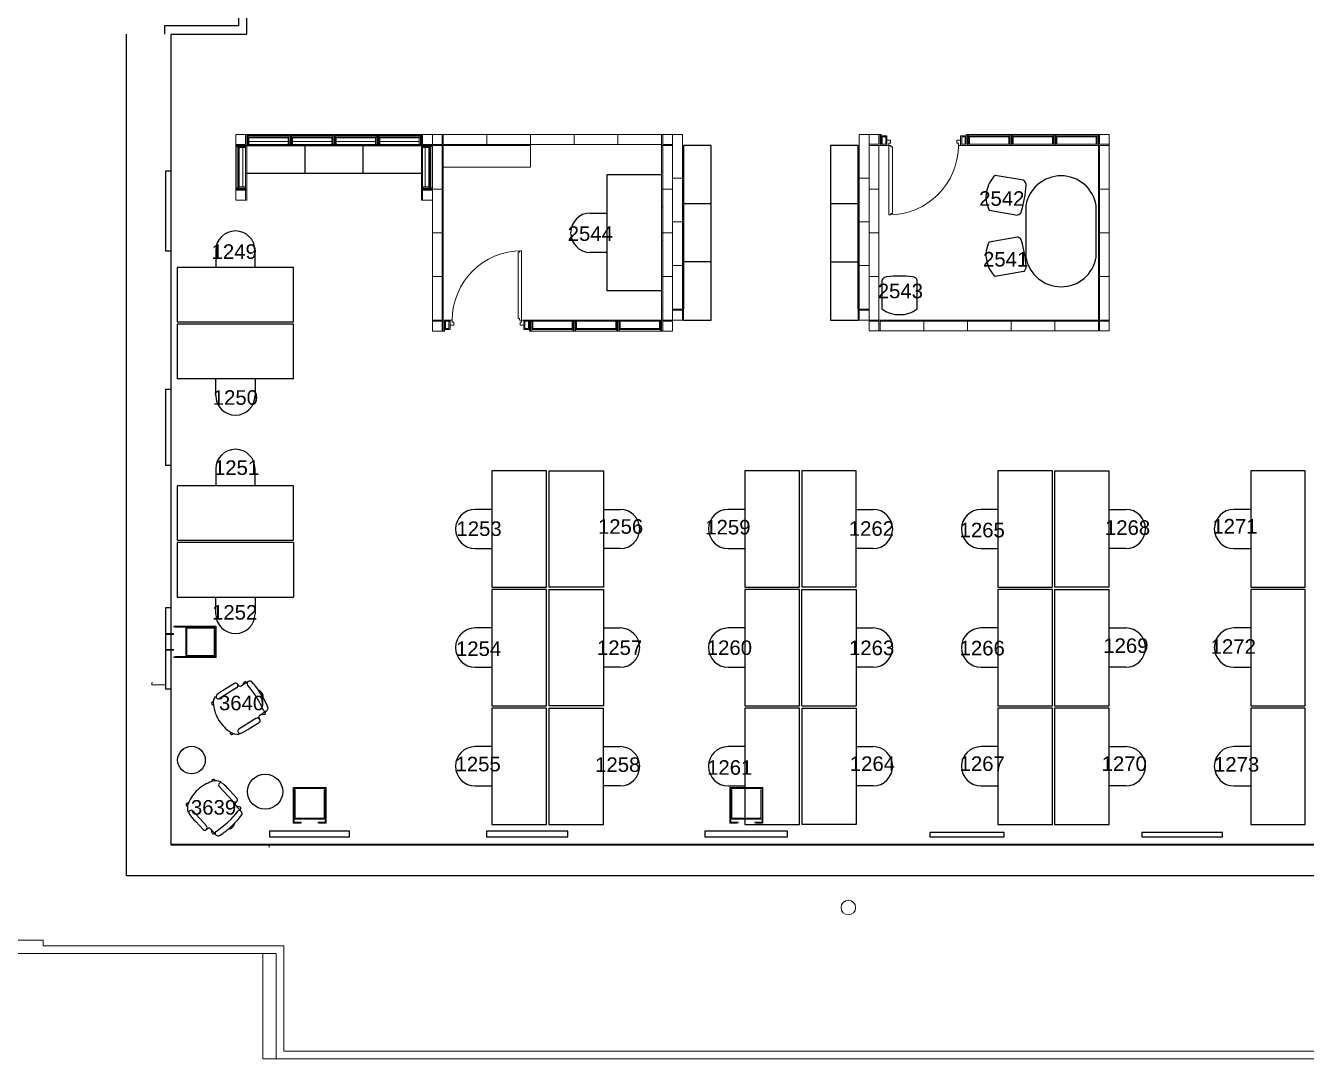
# Model space of a CAD drawing. Header units: millimetres. Extents: x -87 to 119687, y -2887 to 43508.
# Drawn here: x 17862 to 35458, y 283 to 14555 of the extents above; entities that cross this region are included whole.
import ezdxf

# ---------------------------------------------------------------- set-up
doc = ezdxf.new("R2010")
doc.units = ezdxf.units.MM
for name, color, linetype in [('@_line-plan-doors', 7, 'Continuous'), ('@_line-plan-furniture', 7, 'Continuous'), ('@_line-plan-panels', 7, 'Continuous'), ('@_line-plan-walls', 7, 'Continuous'), ('@_text-object-seat', 7, 'Continuous')]:
    doc.layers.add(name, color=color, linetype=linetype)
doc.styles.get("Standard").update_dxf_attribs({"font": 'arial.ttf'})

# ---------------------------------------------------------------- blocks, each defined once
blk = doc.blocks.new('@_floor_10')
at = {"layer": '@_line-plan-doors', "lineweight": 13}
for p, q in [((29743, 12980), (29693, 12980)), ((29693, 12910), (29751, 12910)), ((29723, 12938), (29723, 11956)), ((29723, 12938), (29743, 12938)), ((29743, 12938), (29743, 12980)), ((29751, 12890), (29751, 12910)), ((29773, 12890), (29751, 12890)), ((29773, 11976), (29773, 12890)), ((30707, 12980), (30657, 12980)), ((30657, 12980), (30657, 12938)), ((30657, 12938), (30677, 12938)), ((30677, 12938), (30677, 12910)), ((30677, 12910), (30707, 12910)), ((29751, 11976), (29773, 11976)), ((29751, 11956), (29751, 11976)), ((29723, 11956), (29751, 11956)), ((24649, 11443), (24627, 11443)), ((24627, 11443), (24627, 10529)), ((24649, 11463), (24649, 11443)), ((24677, 11463), (24649, 11463)), ((24677, 11463), (24677, 10481)), ((23723, 10509), (23693, 10509)), ((23693, 10439), (23743, 10439)), ((23723, 10481), (23723, 10509)), ((23743, 10481), (23723, 10481)), ((23743, 10439), (23743, 10481)), ((24627, 10529), (24649, 10529)), ((24649, 10529), (24649, 10509)), ((24649, 10509), (24707, 10509)), ((24677, 10481), (24657, 10481)), ((24657, 10481), (24657, 10439)), ((24657, 10439), (24707, 10439))]:
    blk.add_line(p, q, dxfattribs=at)
for centre, start, end in [((29723, 12910), 270, 0), ((24677, 10509), 90, 180)]:
    blk.add_arc(centre, 954, start, end, dxfattribs=at)
at = {"layer": '@_line-plan-furniture'}
for p, q in [((23300, 12909), (20900, 12909)), ((21700, 12909), (21700, 12529)), ((22500, 12529), (22500, 12909)), ((26900, 12909), (26900, 10659)), ((27280, 12909), (26900, 12909)), ((27280, 10509), (27280, 12909)), ((28920, 12909), (28920, 10509)), ((29300, 12909), (28920, 12909)), ((29300, 10659), (29300, 12909)), ((20900, 12529), (23300, 12529)), ((25850, 12509), (26600, 12509)), ((25850, 10909), (25850, 12509)), ((31571, 12430), (31184, 12498)), ((25620, 11979), (25850, 11979)), ((26900, 12109), (27280, 12109)), ((28920, 12109), (29300, 12109)), ((31100, 12021), (31488, 11953)), ((31605, 12085), (31605, 11373)), ((32571, 11373), (32571, 12085)), ((31100, 11586), (31488, 11654)), ((20474, 11464), (20474, 11234)), ((21014, 11234), (21014, 11464)), ((25850, 11439), (25620, 11439)), ((27280, 11309), (26900, 11309)), ((28920, 11309), (29300, 11309)), ((21544, 11234), (19944, 11234)), ((19944, 11234), (19944, 10484)), ((21544, 10484), (21544, 11234)), ((31571, 11177), (31184, 11109)), ((29627, 11057), (29627, 10664)), ((30111, 10664), (30111, 11057)), ((26600, 10909), (25850, 10909)), ((19944, 10484), (21544, 10484)), ((21544, 10454), (19944, 10454)), ((19944, 10454), (19944, 9704)), ((21544, 9704), (21544, 10454)), ((26900, 10509), (27280, 10509)), ((28920, 10509), (29300, 10509)), ((21544, 9704), (19944, 9704)), ((20474, 9474), (20474, 9704)), ((21014, 9704), (21014, 9474)), ((20474, 8464), (20474, 8234)), ((21014, 8234), (21014, 8464)), ((25019, 8439), (24269, 8439)), ((24269, 8439), (24269, 6839)), ((25019, 6839), (25019, 8439)), ((25049, 8439), (25799, 8439)), ((25049, 8439), (25049, 6839)), ((25799, 8439), (25799, 6839)), ((27744, 8439), (27744, 6839)), ((28494, 8439), (27744, 8439)), ((28494, 6839), (28494, 8439)), ((29274, 8439), (28524, 8439)), ((28524, 8439), (28524, 6839)), ((29274, 6839), (29274, 8439)), ((31968, 8439), (31218, 8439)), ((31218, 8439), (31218, 6839)), ((31968, 6839), (31968, 8439)), ((31998, 8439), (32748, 8439)), ((31998, 8439), (31998, 6839)), ((32748, 6839), (32748, 8439)), ((34693, 8439), (34693, 6839)), ((35443, 8439), (34693, 8439)), ((35443, 6839), (35443, 8439)), ((21544, 8234), (19944, 8234)), ((19944, 8234), (19944, 7484)), ((21544, 7484), (21544, 8234)), ((24269, 7909), (24039, 7909)), ((25799, 7909), (26029, 7909)), ((27744, 7909), (27514, 7909)), ((29274, 7909), (29504, 7909)), ((31218, 7909), (30988, 7909)), ((32748, 7909), (32978, 7909)), ((34693, 7909), (34463, 7909)), ((19944, 7484), (21544, 7484)), ((21544, 7454), (19944, 7454)), ((19944, 7454), (19944, 6704)), ((21544, 7454), (21544, 6704)), ((24039, 7369), (24269, 7369)), ((26029, 7369), (25799, 7369)), ((27514, 7369), (27744, 7369)), ((29504, 7369), (29274, 7369)), ((30988, 7369), (31218, 7369)), ((32978, 7369), (32748, 7369)), ((34463, 7369), (34693, 7369)), ((19944, 6704), (21544, 6704)), ((20474, 6474), (20474, 6704)), ((21014, 6704), (21014, 6474)), ((24269, 6839), (25019, 6839)), ((24269, 6809), (24269, 5209)), ((25019, 6809), (24269, 6809)), ((25019, 5209), (25019, 6809)), ((25799, 6839), (25049, 6839)), ((25049, 6809), (25799, 6809)), ((25049, 6809), (25049, 5209)), ((25799, 6809), (25799, 5209)), ((27744, 6839), (28494, 6839)), ((28494, 6809), (27744, 6809)), ((27744, 6809), (27744, 5209)), ((28494, 5209), (28494, 6809)), ((29274, 6839), (28524, 6839)), ((28524, 5209), (28524, 6809)), ((28524, 6809), (29274, 6809)), ((29274, 6809), (29274, 5209)), ((31218, 6839), (31968, 6839)), ((31968, 6809), (31218, 6809)), ((31218, 6809), (31218, 5209)), ((31968, 5209), (31968, 6809)), ((32748, 6839), (31998, 6839)), ((31998, 6809), (32748, 6809)), ((31998, 6809), (31998, 5209)), ((32748, 5209), (32748, 6809)), ((34693, 6839), (35443, 6839)), ((35443, 6809), (34693, 6809)), ((34693, 6809), (34693, 5209)), ((35443, 5209), (35443, 6809)), ((24269, 6279), (24039, 6279)), ((25799, 6279), (26029, 6279)), ((27744, 6279), (27514, 6279)), ((29274, 6279), (29504, 6279)), ((31218, 6279), (30988, 6279)), ((32748, 6279), (32978, 6279)), ((34693, 6279), (34463, 6279)), ((24039, 5739), (24269, 5739)), ((26029, 5739), (25799, 5739)), ((27514, 5739), (27744, 5739)), ((29504, 5739), (29274, 5739)), ((30988, 5739), (31218, 5739)), ((32978, 5739), (32748, 5739)), ((34463, 5739), (34693, 5739)), ((20761, 5455), (20527, 5308)), ((20732, 5518), (20605, 5439)), ((20785, 5492), (20774, 5509)), ((20924, 5544), (20826, 5482)), ((20865, 5535), (20842, 5492)), ((20486, 5317), (20484, 5320)), ((21078, 5083), (21175, 5144)), ((24269, 5209), (25019, 5209)), ((25019, 5179), (24269, 5179)), ((24269, 5179), (24269, 3579)), ((25019, 3579), (25019, 5179)), ((25799, 5209), (25049, 5209)), ((25049, 5179), (25799, 5179)), ((25049, 5179), (25049, 3579)), ((25799, 3579), (25799, 5179)), ((27744, 5209), (28494, 5209)), ((27744, 5179), (27744, 3579)), ((28494, 5179), (27744, 5179)), ((28494, 3579), (28494, 5179)), ((28524, 5209), (29274, 5209)), ((28524, 5179), (29274, 5179)), ((28524, 5179), (28524, 3579)), ((29274, 5179), (29274, 3579)), ((31218, 5209), (31968, 5209)), ((31218, 5179), (31218, 3579)), ((31968, 5179), (31218, 5179)), ((31968, 3579), (31968, 5179)), ((31998, 5209), (32748, 5209)), ((32748, 5179), (31998, 5179)), ((31998, 5179), (31998, 3579)), ((32748, 3579), (32748, 5179)), ((34693, 5209), (35443, 5209)), ((34693, 5179), (34693, 3579)), ((35443, 5179), (34693, 5179)), ((35443, 3579), (35443, 5179)), ((21025, 5035), (20791, 4888)), ((20943, 4902), (21070, 4982)), ((21079, 5024), (21068, 5041)), ((21146, 5089), (21097, 5087)), ((20782, 4847), (20784, 4844)), ((24269, 4649), (24039, 4649)), ((25799, 4649), (26029, 4649)), ((27744, 4649), (27514, 4649)), ((29274, 4649), (29504, 4649)), ((31218, 4649), (30988, 4649)), ((32748, 4649), (32978, 4649)), ((34693, 4649), (34463, 4649)), ((20709, 3899), (20521, 4102)), ((20523, 4144), (20526, 4147)), ((20664, 4049), (20766, 3939)), ((24039, 4109), (24269, 4109)), ((26029, 4109), (25799, 4109)), ((27514, 4109), (27744, 4109)), ((29504, 4109), (29274, 4109)), ((30988, 4109), (31218, 4109)), ((32978, 4109), (32748, 4109)), ((34463, 4109), (34693, 4109)), ((20765, 3896), (20750, 3882)), ((20115, 3766), (20113, 3764)), ((20345, 3562), (20158, 3765)), ((20748, 3840), (20826, 3755)), ((20812, 3816), (20766, 3830)), ((20302, 3508), (20200, 3618)), ((20359, 3521), (20344, 3507)), ((24269, 3579), (25019, 3579)), ((25049, 3579), (25799, 3579)), ((27744, 3579), (28494, 3579)), ((29274, 3579), (28524, 3579)), ((31218, 3579), (31968, 3579)), ((31998, 3579), (32748, 3579)), ((34693, 3579), (35443, 3579)), ((20480, 3434), (20402, 3519)), ((20425, 3458), (20415, 3505))]:
    blk.add_line(p, q, dxfattribs=at)
at = {"layer": '@_line-plan-furniture', "lineweight": 5}
for p, q in [((23600, 12909), (24800, 12909)), ((24800, 12909), (24800, 12609)), ((24800, 12609), (23600, 12609))]:
    blk.add_line(p, q, dxfattribs=at)
at = {"layer": '@_line-plan-furniture'}
for centre, radius in [((20141, 4464), 190), ((21153, 4031), 241)]:
    blk.add_circle(centre, radius, dxfattribs=at)
for centre, radius, start, end in [((31435, 12219), 375, 131.8401, 171.5744), ((29905, 12478), 1707, 344.0325, 355.9734), ((31529, 12363), 78.8, 355.9734, 57.2175), ((32088, 12001), 490, 9.7982, 170.2018), ((31431, 12198), 375, 168.4256, 208.1599), ((25620, 11709), 270, 90, 270), ((31470, 12030), 78.8, 283.1121, 344.1551), ((20744, 11464), 270, 0, 180), ((31470, 11577), 78.8, 15.8449, 76.8879), ((31431, 11409), 375, 151.8401, 191.5744), ((29905, 11129), 1707, 4.0266, 15.9675), ((31435, 11388), 375, 188.4256, 228.1599), ((32088, 11457), 490, 189.7982, 350.2018), ((29700, 11026), 78.8, 95.9734, 157.2175), ((29869, 9407), 1707, 84.0325, 95.9734), ((30039, 11026), 78.8, 23.1121, 84.1551), ((31529, 11243), 78.8, 302.7825, 4.0266), ((29859, 10959), 375, 231.8401, 271.5744), ((29880, 10959), 375, 268.4256, 308.1599), ((20744, 9474), 270, 180, 0), ((20744, 8464), 270, 0, 180), ((24039, 7639), 270, 90, 270), ((26029, 7639), 270, 270, 90), ((27514, 7639), 270, 90, 270), ((29504, 7639), 270, 270, 90), ((30988, 7639), 270, 90, 270), ((32978, 7639), 270, 270, 90), ((34463, 7639), 270, 90, 270), ((20744, 6474), 270, 180, 0), ((24039, 6009), 270, 90, 270), ((26029, 6009), 270, 270, 90), ((27514, 6009), 270, 90, 270), ((29504, 6009), 270, 270, 90), ((30988, 6009), 270, 90, 270), ((32978, 6009), 270, 270, 90), ((34463, 6009), 270, 90, 270), ((20748, 5493), 30, 32.1906, 122.1906), ((20739, 5489), 40, 302.1906, 32.1906), ((20810, 5508), 30, 212.1906, 302.1906), ((20878, 5515), 24.2, 32.1906, 122.1906), ((20941, 5517), 36.9, 153.2652, 214.1052), ((19958, 4651), 1273, 22.9042, 41.5955), ((20944, 5512), 37.8, 44.331, 122.1906), ((20168, 4803), 1088, 31.5527, 42.465), ((20610, 5246), 170, 146.5013, 187.88), ((20509, 5336), 30, 131.1537, 212.1906), ((20511, 5333), 30, 212.1906, 302.1906), ((20892, 4898), 612, 117.9354, 131.1537), ((21025, 5328), 102, 355.82, 68.5613), ((20181, 4783), 1088, 21.9163, 32.8286), ((20438, 5243), 21.4, 80.3241, 281.219), ((20981, 5297), 545, 187.88, 211.8513), ((21158, 5171), 36.9, 221.126, 271.116), ((21133, 5110), 24.2, 302.1906, 32.1906), ((21155, 5176), 37.8, 302.1906, 20.0503), ((20978, 5302), 545, 212.5299, 236.5013), ((21046, 5001), 40, 32.1906, 122.1906), ((21094, 5057), 30, 122.1906, 212.1906), ((21054, 5008), 30, 302.1906, 32.1906), ((20694, 4835), 21.4, 143.1622, 344.0572), ((20771, 4990), 170, 236.5013, 277.88), ((20807, 4863), 30, 122.1906, 212.1906), ((20809, 4860), 30, 212.1906, 293.2276), ((20579, 5395), 612, 293.2276, 306.4459), ((24039, 4379), 270, 90, 270), ((26029, 4379), 270, 270, 90), ((27514, 4379), 270, 90, 270), ((29504, 4379), 270, 270, 90), ((30988, 4379), 270, 90, 270), ((32978, 4379), 270, 270, 90), ((34463, 4379), 270, 90, 270), ((20599, 3658), 545, 133.1487, 157.12), ((20594, 3653), 545, 108.4987, 132.4701), ((20442, 4178), 21.4, 0.9428, 201.8378), ((20476, 4009), 170, 67.12, 108.4987), ((20543, 4122), 30, 132.8094, 222.8094), ((20546, 4124), 30, 51.7724, 132.8094), ((20186, 3667), 612, 38.5541, 51.7724), ((20088, 3850), 21.4, 63.781, 264.6759), ((20738, 3926), 40, 222.8094, 312.8094), ((20770, 3860), 30, 132.8094, 222.8094), ((20744, 3918), 30, 312.8094, 42.8094), ((20254, 3803), 170, 157.12, 198.4987), ((20133, 3742), 30, 132.8094, 213.8463), ((20617, 4066), 612, 213.8463, 227.0646), ((20136, 3744), 30, 42.8094, 132.8094), ((19778, 4547), 1273, 303.4045, 322.0958), ((19959, 4362), 1088, 312.1714, 323.0837), ((20803, 3734), 36.9, 73.884, 123.874), ((20794, 3799), 24.2, 312.8094, 42.8094), ((20799, 3730), 37.8, 324.9497, 42.8094), ((20316, 3535), 40, 312.8094, 42.8094), ((20380, 3499), 30, 42.8094, 132.8094), ((19942, 4345), 1088, 302.535, 313.4473), ((20634, 3616), 102, 276.4387, 349.18), ((20324, 3529), 30, 222.8094, 312.8094), ((20443, 3474), 24.2, 222.8094, 312.8094), ((20503, 3456), 36.9, 130.8948, 191.7348), ((20508, 3460), 37.8, 222.8094, 300.669)]:
    blk.add_arc(centre, radius, start, end, dxfattribs=at)
at = {"layer": '@_line-plan-panels', "lineweight": 5}
for p, q in [((20750, 12924), (20750, 13059)), ((20750, 13059), (20885, 13059)), ((20915, 13059), (21485, 13059)), ((21515, 13059), (22085, 13059)), ((22115, 13059), (22685, 13059)), ((22715, 13059), (23285, 13059)), ((23315, 13059), (23585, 13059)), ((23450, 12924), (23450, 13059)), ((23600, 13059), (26600, 13059)), ((23600, 12924), (23600, 13059)), ((24200, 12924), (24200, 13059)), ((24800, 12924), (24800, 13059)), ((25400, 12924), (25400, 13059)), ((26000, 12924), (26000, 13059)), ((26600, 12924), (26600, 13059)), ((26615, 13059), (26885, 13059)), ((26750, 13059), (26750, 10509)), ((26885, 13059), (26885, 10659)), ((29315, 10659), (29315, 13059)), ((29315, 13059), (29450, 13059)), ((29450, 13060), (29615, 13060)), ((29450, 10360), (29450, 13059)), ((29585, 13060), (29585, 12925)), ((29600, 13060), (29600, 12910)), ((29615, 12925), (29615, 13060)), ((29693, 13040), (29615, 13040)), ((29630, 12925), (29630, 13025)), ((29630, 13025), (29678, 13025)), ((29678, 13025), (29678, 12925)), ((29693, 13040), (29693, 12910)), ((30707, 12910), (30707, 13040)), ((30785, 13040), (30707, 13040)), ((30722, 12925), (30722, 13025)), ((30722, 13025), (30770, 13025)), ((30770, 13025), (30770, 12925)), ((32750, 13060), (30785, 13060)), ((30785, 13060), (30785, 12925)), ((30800, 12910), (30800, 13060)), ((30815, 12925), (30815, 13060)), ((31385, 13040), (30815, 13040)), ((30815, 13025), (31385, 13025)), ((30830, 12925), (30830, 13025)), ((31370, 13025), (31370, 12925)), ((31385, 13060), (31385, 12925)), ((31400, 12910), (31400, 13060)), ((31415, 12925), (31415, 13060)), ((31985, 13040), (31415, 13040)), ((31415, 13025), (31985, 13025)), ((31430, 12925), (31430, 13025)), ((31970, 13025), (31970, 12925)), ((31985, 13060), (31985, 12925)), ((32000, 12910), (32000, 13060)), ((32015, 12925), (32015, 13060)), ((32585, 13040), (32015, 13040)), ((32015, 13025), (32585, 13025)), ((32030, 12925), (32030, 13025)), ((32570, 13025), (32570, 12925)), ((32585, 13060), (32585, 12925)), ((32600, 10360), (32600, 13060)), ((32615, 12925), (32615, 13060)), ((32750, 13060), (32750, 10360)), ((20750, 12324), (20750, 12894)), ((21470, 12924), (20930, 12924)), ((22070, 12924), (21530, 12924)), ((22670, 12924), (22130, 12924)), ((23270, 12924), (22730, 12924)), ((23450, 12909), (23600, 12909)), ((23450, 10509), (23450, 12909)), ((23585, 10509), (23585, 12909)), ((26600, 12924), (23600, 12924)), ((23600, 12909), (23600, 10509)), ((26600, 12909), (26750, 12909)), ((26600, 10509), (26600, 12909)), ((26615, 10509), (26615, 12909)), ((29585, 12925), (29450, 12925)), ((29693, 12910), (29450, 12910)), ((29585, 12910), (29585, 10510)), ((29693, 12925), (29615, 12925)), ((30785, 12925), (30707, 12925)), ((30707, 12910), (32750, 12910)), ((32600, 12925), (30800, 12925)), ((32750, 12925), (32615, 12925)), ((32615, 12910), (32615, 10510)), ((32615, 12688), (32600, 12680)), ((23600, 12502), (23585, 12497)), ((26615, 12555), (26600, 12550)), ((26750, 12459), (26885, 12459)), ((29450, 12459), (29315, 12459)), ((20750, 12159), (20750, 12294)), ((20885, 12159), (20750, 12159)), ((23450, 12159), (23315, 12159)), ((23450, 12309), (23600, 12309)), ((26600, 12309), (26750, 12309)), ((29585, 12310), (29450, 12310)), ((32750, 12310), (32600, 12310)), ((32615, 12269), (32600, 12258)), ((23600, 11990), (23585, 11983)), ((26615, 12069), (26600, 12062)), ((26750, 11859), (26885, 11859)), ((29315, 11859), (29450, 11859)), ((23450, 11709), (23600, 11709)), ((26600, 11709), (26750, 11709)), ((29585, 11710), (29450, 11710)), ((32615, 11735), (32600, 11728)), ((32750, 11710), (32600, 11710)), ((23600, 11550), (23585, 11545)), ((26615, 11602), (26600, 11597)), ((32615, 11317), (32600, 11306)), ((23450, 11109), (23600, 11109)), ((26615, 11117), (26600, 11109)), ((26600, 11109), (26750, 11109)), ((26750, 11259), (26885, 11259)), ((29450, 11259), (29315, 11259)), ((29585, 11110), (29450, 11110)), ((32750, 11110), (32600, 11110)), ((23600, 11038), (23585, 11030)), ((32615, 10783), (32600, 10775)), ((23600, 10597), (23585, 10592)), ((26615, 10650), (26600, 10645)), ((26885, 10659), (26750, 10659)), ((29450, 10659), (29300, 10659)), ((29300, 10659), (29300, 10509)), ((29315, 10509), (29315, 10644)), ((29315, 10644), (29450, 10644)), ((23450, 10509), (23600, 10509)), ((23450, 10359), (23450, 10494)), ((26600, 10509), (26885, 10509)), ((26750, 10494), (26750, 10359)), ((29300, 10509), (29450, 10509)), ((32750, 10510), (29450, 10510)), ((29450, 10495), (29585, 10495)), ((29585, 10495), (29585, 10360)), ((29600, 10360), (29600, 10510)), ((29600, 10495), (32600, 10495)), ((29766, 10495), (29766, 10510)), ((30200, 10360), (30200, 10510)), ((30800, 10360), (30800, 10510)), ((31400, 10360), (31400, 10510)), ((31671, 10495), (31671, 10510)), ((32000, 10360), (32000, 10510)), ((32615, 10360), (32615, 10495)), ((32615, 10495), (32750, 10495)), ((23585, 10359), (23450, 10359)), ((25385, 10359), (24815, 10359)), ((25985, 10359), (25415, 10359)), ((26585, 10359), (26015, 10359)), ((26750, 10359), (26615, 10359)), ((32750, 10360), (29450, 10360))]:
    blk.add_line(p, q, dxfattribs=at)
at = {"layer": '@_line-plan-panels', "lineweight": 13}
for p, q in [((20915, 13059), (20885, 13059)), ((20885, 13059), (20885, 12924)), ((20900, 12159), (20900, 13059)), ((20915, 12924), (20915, 13059)), ((21485, 13039), (20915, 13039)), ((20915, 13024), (21485, 13024)), ((20930, 12924), (20930, 13024)), ((21470, 13024), (21470, 12924)), ((21515, 13059), (21485, 13059)), ((21485, 13059), (21485, 12924)), ((21500, 12924), (21500, 13059)), ((21515, 12924), (21515, 13059)), ((22085, 13039), (21515, 13039)), ((21515, 13024), (22085, 13024)), ((21530, 12924), (21530, 13024)), ((22070, 13024), (22070, 12924)), ((22115, 13059), (22085, 13059)), ((22085, 13059), (22085, 12924)), ((22100, 12924), (22100, 13059)), ((22115, 12924), (22115, 13059)), ((22685, 13039), (22115, 13039)), ((22115, 13024), (22685, 13024)), ((22130, 12924), (22130, 13024)), ((22670, 13024), (22670, 12924)), ((22715, 13059), (22685, 13059)), ((22685, 13059), (22685, 12924)), ((22700, 13059), (22700, 12924)), ((22715, 12924), (22715, 13059)), ((23285, 13039), (22715, 13039)), ((22715, 13024), (23285, 13024)), ((22730, 12924), (22730, 13024)), ((23270, 13024), (23270, 12924)), ((23315, 13059), (23285, 13059)), ((23285, 13059), (23285, 12924)), ((23300, 13059), (23300, 12159)), ((23315, 12924), (23315, 13059)), ((23600, 13059), (23585, 13059)), ((23585, 13059), (23585, 12924)), ((26615, 13059), (26600, 13059)), ((26615, 12924), (26615, 13059)), ((20885, 12924), (20750, 12924)), ((20750, 12924), (20750, 12894)), ((20750, 12909), (20900, 12909)), ((20750, 12894), (20885, 12894)), ((20770, 12894), (20770, 12324)), ((20785, 12324), (20785, 12894)), ((20785, 12879), (20885, 12879)), ((20797, 12339), (20797, 12879)), ((20847, 12339), (20847, 12879)), ((20885, 12909), (20885, 12309)), ((20900, 12924), (20930, 12924)), ((20930, 13012), (21470, 13012)), ((20930, 12962), (21470, 12962)), ((21470, 12924), (21530, 12924)), ((22070, 13012), (21530, 13012)), ((21530, 12962), (22070, 12962)), ((22070, 12924), (22130, 12924)), ((22130, 13012), (22670, 13012)), ((22130, 12962), (22670, 12962)), ((22670, 12924), (22730, 12924)), ((23270, 13012), (22730, 13012)), ((22730, 12962), (23270, 12962)), ((23270, 12924), (23300, 12924)), ((23300, 12909), (23450, 12909)), ((23585, 12924), (23315, 12924)), ((23315, 12309), (23315, 12909)), ((23315, 12894), (23450, 12894)), ((23315, 12879), (23415, 12879)), ((23353, 12879), (23353, 12339)), ((23403, 12339), (23403, 12879)), ((23415, 12894), (23415, 12324)), ((23430, 12324), (23430, 12894)), ((23450, 12924), (23450, 12909)), ((23600, 12909), (23600, 12924)), ((26600, 12924), (26600, 12909)), ((26750, 12924), (26615, 12924)), ((20750, 12324), (20750, 12294)), ((20885, 12324), (20750, 12324)), ((20885, 12339), (20785, 12339)), ((23415, 12339), (23315, 12339)), ((23450, 12324), (23315, 12324)), ((20900, 12309), (20750, 12309)), ((20750, 12294), (20885, 12294)), ((20885, 12294), (20885, 12159)), ((20885, 12159), (20900, 12159)), ((23450, 12309), (23300, 12309)), ((23300, 12159), (23315, 12159)), ((23315, 12159), (23315, 12294)), ((23315, 12294), (23450, 12294)), ((26750, 10644), (26885, 10644)), ((26900, 10659), (26885, 10659)), ((26885, 10644), (26885, 10509)), ((26900, 10509), (26900, 10659)), ((23450, 10509), (23450, 10494)), ((23450, 10494), (23585, 10494)), ((23585, 10494), (23585, 10359)), ((23693, 10509), (23600, 10509)), ((23600, 10359), (23600, 10509)), ((23615, 10359), (23615, 10494)), ((23615, 10494), (23693, 10494)), ((23630, 10394), (23630, 10494)), ((23678, 10394), (23630, 10394)), ((23678, 10494), (23678, 10394)), ((23693, 10379), (23693, 10509)), ((26600, 10509), (24707, 10509)), ((24707, 10509), (24707, 10379)), ((24707, 10494), (24785, 10494)), ((24722, 10394), (24722, 10494)), ((24770, 10394), (24722, 10394)), ((24770, 10494), (24770, 10394)), ((24785, 10494), (24785, 10359)), ((24800, 10359), (24800, 10509)), ((24800, 10494), (26600, 10494)), ((24815, 10359), (24815, 10494)), ((25385, 10394), (24815, 10394)), ((24830, 10394), (24830, 10494)), ((25370, 10494), (25370, 10394)), ((25385, 10494), (25385, 10359)), ((25400, 10359), (25400, 10509)), ((25415, 10359), (25415, 10494)), ((25985, 10394), (25415, 10394)), ((25430, 10394), (25430, 10494)), ((25970, 10494), (25970, 10394)), ((25985, 10494), (25985, 10359)), ((26000, 10359), (26000, 10509)), ((26015, 10359), (26015, 10494)), ((26585, 10394), (26015, 10394)), ((26030, 10394), (26030, 10494)), ((26570, 10494), (26570, 10394)), ((26585, 10494), (26585, 10359)), ((26600, 10509), (26600, 10359)), ((26615, 10359), (26615, 10494)), ((26615, 10494), (26750, 10494)), ((26750, 10494), (26750, 10509)), ((26885, 10509), (26900, 10509)), ((23585, 10359), (23615, 10359)), ((23615, 10379), (23693, 10379)), ((24707, 10379), (24785, 10379)), ((24785, 10359), (24815, 10359)), ((24815, 10379), (25385, 10379)), ((25385, 10359), (25415, 10359)), ((25415, 10379), (25985, 10379)), ((25985, 10359), (26015, 10359)), ((26015, 10379), (26585, 10379)), ((26585, 10359), (26615, 10359))]:
    blk.add_line(p, q, dxfattribs=at)
at = {"layer": '@_line-plan-panels'}
for p, q in [((20900, 13059), (23300, 13059)), ((20900, 12909), (23300, 12909))]:
    blk.add_line(p, q, dxfattribs=at)
at = {"layer": '@_line-plan-walls'}
for p, q in [((20786, 16690), (20786, 14553)), ((20903, 14436), (20903, 16690)), ((19250, 2875), (19250, 14436)), ((20786, 14553), (19772, 14553)), ((19772, 14553), (19772, 14436)), ((19863, 14436), (20903, 14436)), ((19863, 3293), (19863, 14436)), ((19784, 12555), (19784, 11461)), ((19863, 12555), (19784, 12555)), ((19784, 11461), (19863, 11461)), ((19784, 9555), (19784, 8517)), ((19863, 9555), (19784, 9555)), ((19784, 8517), (19863, 8517)), ((19784, 6555), (19784, 5444)), ((19863, 6555), (19784, 6555)), ((19784, 5444), (19863, 5444)), ((22312, 3488), (21212, 3488)), ((21212, 3488), (21212, 3409)), ((21212, 3409), (22312, 3409)), ((22312, 3409), (22312, 3488)), ((25312, 3488), (24195, 3488)), ((24195, 3488), (24195, 3409)), ((24195, 3409), (25312, 3409)), ((25312, 3409), (25312, 3488)), ((28330, 3488), (27195, 3488)), ((27195, 3488), (27195, 3409)), ((27195, 3409), (28330, 3409)), ((28330, 3409), (28330, 3488)), ((31305, 3470), (30284, 3470)), ((30284, 3470), (30284, 3410)), ((30284, 3410), (31305, 3410)), ((31305, 3410), (31305, 3470)), ((34305, 3470), (33195, 3470)), ((33195, 3470), (33195, 3410)), ((33195, 3410), (34305, 3410)), ((34305, 3410), (34305, 3470)), ((39050, 2875), (19250, 2875))]:
    blk.add_line(p, q, dxfattribs=at)
at = {"layer": '@_line-plan-walls', "lineweight": 18}
for p, q in [((19899, 6204), (19799, 6204)), ((19799, 6204), (19799, 6191)), ((19799, 6191), (19899, 6191)), ((20479, 6304), (19899, 6304)), ((19899, 6304), (19899, 6291)), ((19911, 6291), (20467, 6291)), ((20062, 6291), (20062, 5885)), ((20077, 5900), (20077, 6276)), ((20077, 6276), (20467, 6276)), ((20452, 5885), (20452, 6291)), ((20467, 6291), (20467, 5885)), ((20479, 5873), (20479, 6304)), ((19899, 5985), (19799, 5985)), ((19799, 5985), (19799, 5973)), ((19799, 5973), (19899, 5973)), ((19899, 5885), (19899, 5873)), ((19899, 5873), (20479, 5873)), ((20467, 5885), (19911, 5885)), ((20467, 5900), (20077, 5900)), ((21992, 4087), (21538, 4087)), ((21538, 4087), (21538, 3598)), ((21550, 4075), (21979, 4075)), ((21550, 3610), (21550, 4075)), ((21565, 3666), (21565, 4060)), ((21964, 4060), (21964, 3666)), ((21979, 4075), (21979, 3610)), ((21992, 3598), (21992, 4087)), ((27992, 4087), (27538, 4087)), ((27538, 4087), (27538, 3598)), ((27550, 4075), (27979, 4075)), ((27550, 3610), (27550, 4075)), ((27565, 3666), (27565, 4060)), ((27964, 4060), (27964, 3666)), ((27979, 4075), (27979, 3610)), ((27992, 3598), (27992, 4087)), ((21538, 3598), (21638, 3598)), ((21550, 3651), (21979, 3651)), ((21650, 3610), (21550, 3610)), ((21964, 3666), (21565, 3666)), ((21650, 3598), (21650, 3610)), ((21979, 3610), (21879, 3610)), ((21879, 3610), (21879, 3598)), ((21892, 3598), (21992, 3598)), ((27538, 3598), (27638, 3598)), ((27550, 3651), (27979, 3651)), ((27650, 3610), (27550, 3610)), ((27964, 3666), (27565, 3666)), ((27650, 3598), (27650, 3610)), ((27979, 3610), (27879, 3610)), ((27879, 3610), (27879, 3598)), ((27892, 3598), (27992, 3598)), ((19863, 3293), (52805, 3293))]:
    blk.add_line(p, q, dxfattribs=at)
at = {"layer": '@_line-plan-walls', "lineweight": 9}
for p, q in [((19595, 5497), (19784, 5497)), ((19597, 5528), (19597, 5497)), ((19607, 5528), (19602, 5528)), ((19784, 5497), (19784, 5521)), ((21205, 3306), (21205, 3301)), ((21205, 3295), (21205, 3293)), ((21205, 3293), (21207, 3293)), ((21207, 3301), (21207, 3306)), ((21207, 3273), (21207, 3295)), ((21207, 3258), (21207, 3263)), ((2065, 1988), (18105, 1988)), ((18105, 1988), (18105, 1913)), ((1885, 1808), (21305, 1808)), ((18105, 1913), (21410, 1913)), ((21123, 1808), (21123, 358)), ((21305, 1808), (21305, 358)), ((21410, 1913), (21410, 463)), ((21123, 358), (39390, 358)), ((21410, 463), (39390, 463))]:
    blk.add_line(p, q, dxfattribs=at)
blk.add_lwpolyline([(75305, 41058), (75305, 41863), (84160, 41888), (84160, 28838), (84842, 28838), (84842, 338), (76326, 283), (76326, 1094), (70671, 1094), (70671, 338), (52805, 327), (52805, 3308), (19863, 3308), (19863, 14436), (20903, 14436), (20903, 16778), (20422, 16778), (20422, 17171), (19785, 17171), (19844, 39927), (24305, 39958)], dxfattribs=at)
blk.add_circle((29165, 2438), 100, dxfattribs=at)
at = {"layer": '@_text-object-seat', "char_height": 200, "attachment_point": 5}
for s, insert in [('2542', (31273, 12178)), ('2544', (25620, 11696)), ('1249', (20728, 11449)), ('2541', (31326, 11344)), ('2543', (29880, 10908)), ('1250', (20744, 9444)), ('1251', (20760, 8480)), ('1253', (24092, 7642)), ('1256', (26036, 7672)), ('1259', (27510, 7663)), ('1262', (29482, 7644)), ('1268', (33001, 7657)), ('1271', (34476, 7677)), ('1265', (31004, 7623)), ('1252', (20734, 6492)), ('1254', (24085, 5993)), ('1257', (26022, 6007)), ('1260', (27531, 6007)), ('1263', (29485, 6005)), ('1266', (31004, 6001)), ('1269', (32978, 6035)), ('1272', (34453, 6024)), ('3640', (20829, 5247)), ('1255', (24079, 4408)), ('1258', (25997, 4400)), ('1261', (27535, 4361)), ('1264', (29496, 4413)), ('1267', (31004, 4413)), ('1270', (32955, 4413)), ('1273', (34499, 4404)), ('3639', (20444, 3813))]:
    blk.add_mtext(s, dxfattribs=dict(at, insert=insert))

msp = doc.modelspace()

# ---------------------------------------------------------------- block references
msp.add_blockref('@_floor_10', (0, 0))

doc.saveas('drawing.dxf')
